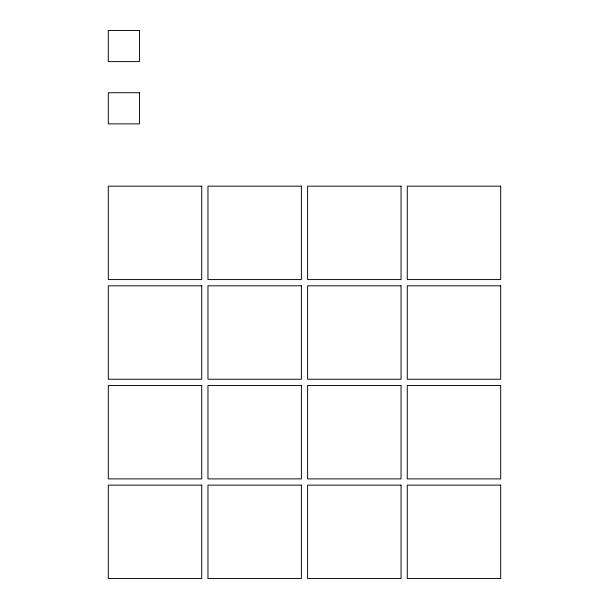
<?xml version="1.0" encoding="UTF-8"?>
<svg xmlns="http://www.w3.org/2000/svg" width="609" height="609" viewBox="0 0 609 609"><rect width="100%" height="100%" fill="white"/><g stroke="black" fill="none" stroke-linecap="round" stroke-linejoin="round"><path stroke-width="0.91" d="M139.446 30.45L108.303 30.45L108.303 61.593L139.446 61.593L139.446 30.45M139.446 92.735L108.303 92.735L108.303 123.878L139.446 123.878L139.446 92.735M201.731 186.164L108.303 186.164L108.303 279.584L201.731 279.584L201.731 186.164M301.386 186.164L207.958 186.164L207.958 279.584L301.386 279.584L301.386 186.164M401.042 186.164L307.614 186.164L307.614 279.584L401.042 279.584L401.042 186.164M500.697 186.164L407.269 186.164L407.269 279.584L500.697 279.584L500.697 186.164M201.731 285.811L108.303 285.811L108.303 379.24L201.731 379.24L201.731 285.811M301.386 285.811L207.958 285.811L207.958 379.24L301.386 379.24L301.386 285.811M401.042 285.811L307.614 285.811L307.614 379.24L401.042 379.24L401.042 285.811M500.697 285.811L407.269 285.811L407.269 379.24L500.697 379.24L500.697 285.811M201.731 385.467L108.303 385.467L108.303 478.895L201.731 478.895L201.731 385.467M301.386 385.467L207.958 385.467L207.958 478.895L301.386 478.895L301.386 385.467M401.042 385.467L307.614 385.467L307.614 478.895L401.042 478.895L401.042 385.467M500.697 385.467L407.269 385.467L407.269 478.895L500.697 478.895L500.697 385.467M201.731 485.122L108.303 485.122L108.303 578.55L201.731 578.55L201.731 485.122M301.386 485.122L207.958 485.122L207.958 578.55L301.386 578.55L301.386 485.122M401.042 485.122L307.614 485.122L307.614 578.55L401.042 578.55L401.042 485.122M500.697 485.122L407.269 485.122L407.269 578.55L500.697 578.55L500.697 485.122"/></g></svg>
